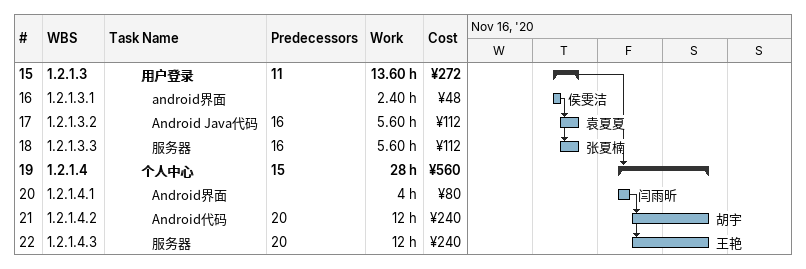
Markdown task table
| ID | WBS | Task | Start | Finish | Predecessors | Resources | Work (h) | Cost (¥) |
|---|---|---|---|---|---|---|---|---|
| 15 | 1.2.1.3 | **用户登录** | 2020-11-19 | 2020-11-19 | 11 |  | 13.60 | 272 |
| 16 | 1.2.1.3.1 | android界面 | 2020-11-19 | 2020-11-19 |  | 侯雯洁 | 2.40 | 48 |
| 17 | 1.2.1.3.2 | Android Java代码 | 2020-11-19 | 2020-11-19 | 16 | 袁夏夏 | 5.60 | 112 |
| 18 | 1.2.1.3.3 | 服务器 | 2020-11-19 | 2020-11-19 | 16 | 张夏楠 | 5.60 | 112 |
| 19 | 1.2.1.4 | **个人中心** | 2020-11-20 | 2020-11-21 | 15 |  | 28 | 560 |
| 20 | 1.2.1.4.1 | Android界面 | 2020-11-20 | 2020-11-20 |  | 闫雨昕 | 4 | 80 |
| 21 | 1.2.1.4.2 | Android代码 | 2020-11-20 | 2020-11-21 | 20 | 胡宇 | 12 | 240 |
| 22 | 1.2.1.4.3 | 服务器 | 2020-11-20 | 2020-11-21 | 20 | 王艳 | 12 | 240 |
